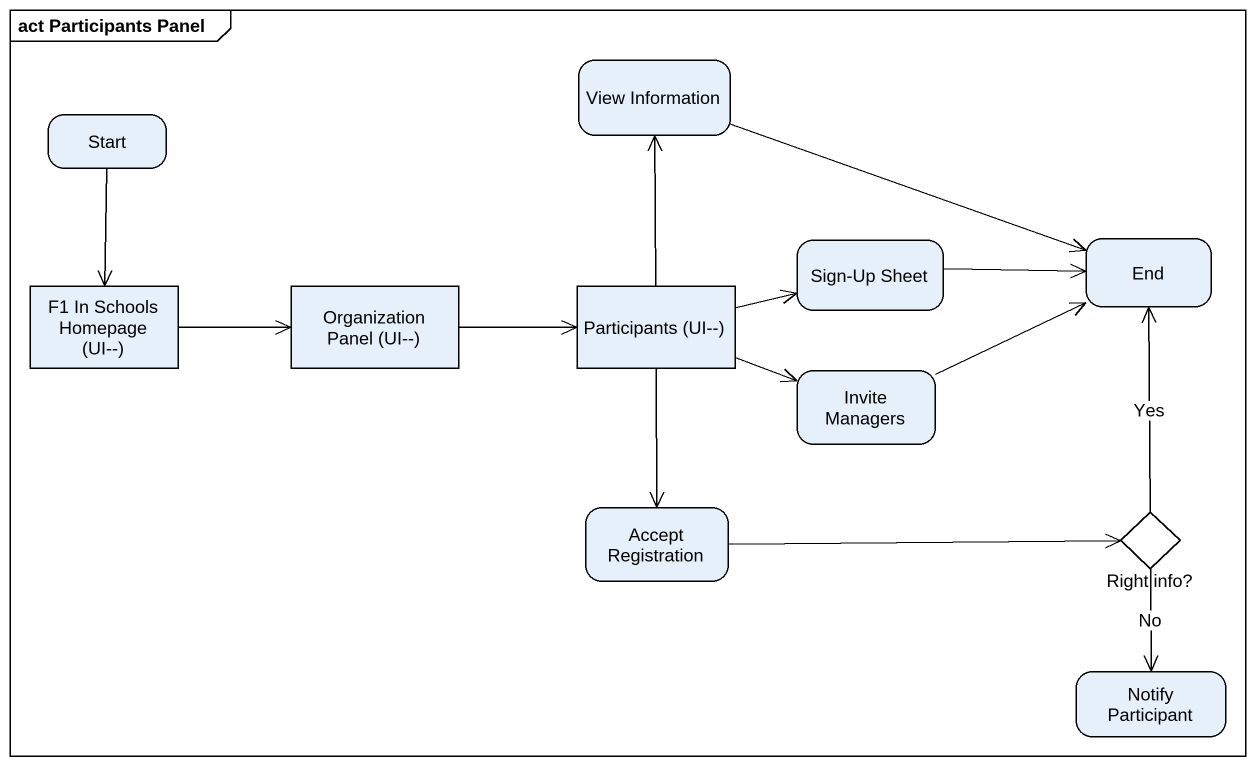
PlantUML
@startuml
mainframe act Participants Panel
hide empty description
state "View Information" as View_Information
state "Start" as Start_
state "Sign-Up Sheet" as Sign_Up_Sheet
state "End" as End_
state "F1 In Schools Homepage (UI--)" as F1_In_Schools_Homepage_UI <<object>>
state "Organization Panel (UI--)" as Organization_Panel_UI <<object>>
state "Participants (UI--)" as Participants_UI <<object>>
state "Invite Managers" as Invite_Managers
state "Accept Registration" as Accept_Registration
state "Right info?" as Right_info <<choice>>
state "Notify Participant" as Notify_Participant
View_Information -right-> End_
Start_ --> F1_In_Schools_Homepage_UI
Sign_Up_Sheet -right-> End_
F1_In_Schools_Homepage_UI -right-> Organization_Panel_UI
Organization_Panel_UI -right-> Participants_UI
Participants_UI -up-> View_Information
Participants_UI -right-> Sign_Up_Sheet
Participants_UI -right-> Invite_Managers
Participants_UI --> Accept_Registration
Invite_Managers -right-> End_
Accept_Registration -right-> Right_info
Right_info -up-> End_ : Yes
Right_info --> Notify_Participant : No
@enduml
